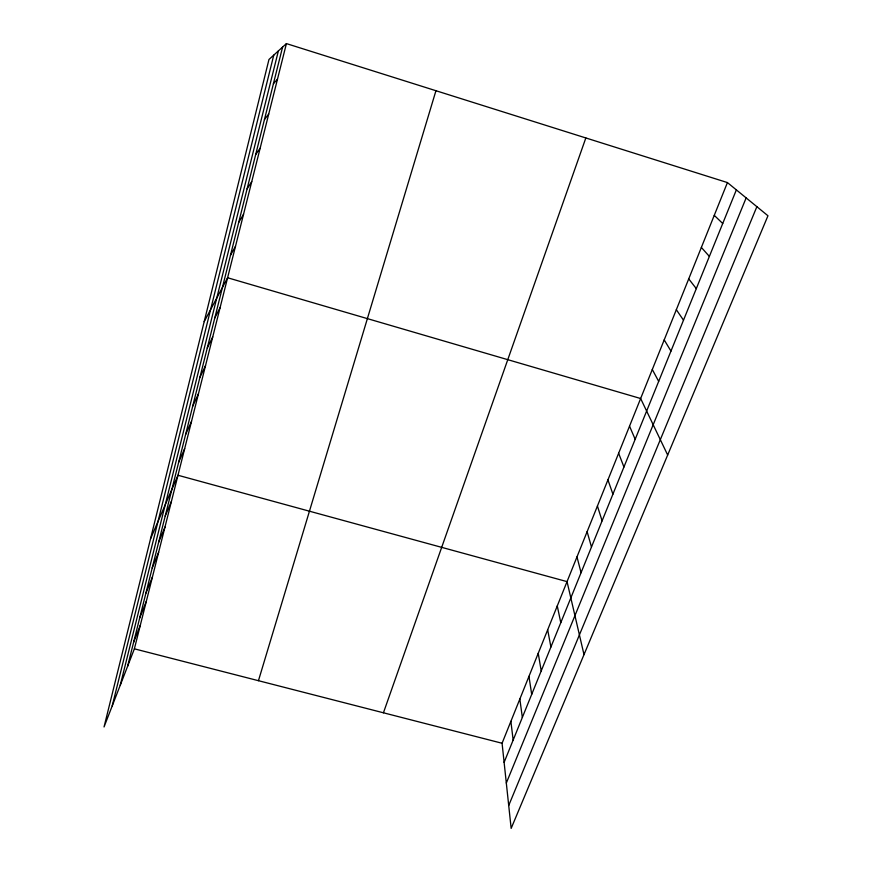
<?xml version="1.0" encoding="UTF-8"?>
<svg xmlns="http://www.w3.org/2000/svg" width="872" height="872" viewBox="0 0 872 872"><rect width="100%" height="100%" fill="white"/><g stroke="black" fill="none" stroke-linecap="round" stroke-linejoin="round"><path stroke-width="1.31" d="M112.226 705.873L273.764 55.121M120.227 685.283L278.386 50.914M127.595 666.306L282.583 47.088M286.419 43.6L268.968 59.492L104.041 726.954L134.386 648.833L286.419 43.6L727.433 182.575L767.96 215.766L511.156 828.4L502.076 743.26L727.433 182.575M258.45 680.694L435.946 90.721M383.429 712.795L585.842 137.95M133.579 642.392L140.283 625.333M139.673 618.052L146.289 601.429M145.875 593.265L152.404 577.09M504.114 762.368L736.36 189.889M152.197 568.01L158.628 552.314M506.316 783.056L746.149 197.9M508.714 805.488L756.874 206.686M158.639 542.297L164.961 527.091M165.19 516.104L171.413 501.411M150.507 538.885L177.986 475.262L567.04 581.624L584 654.632M178.684 462.215L184.679 448.622M185.616 434.496L191.491 421.481M192.69 406.232L198.435 393.828M199.906 377.413L205.52 365.641M207.264 348.026L212.735 336.908M214.763 318.04L220.093 307.62M204.19 321.626L227.592 277.754L640.637 398.515L667.669 455.031M230.47 255.289L235.484 246.362M238.699 222.436L243.528 214.316M247.092 188.875L251.746 181.605M255.681 154.584L260.139 148.196M264.445 119.54L268.707 114.079M273.416 83.712L277.47 79.221M134.386 648.833L502.076 743.26M714.255 215.34L722.725 223.505M701.361 247.441L709.372 256.412M688.717 278.887L696.303 288.632M676.334 309.691L683.495 320.188M664.202 339.895L670.96 351.1M652.3 369.499L658.676 381.38M629.529 426.146L635.176 439.292M618.63 453.266L623.938 467M607.937 479.883L612.918 494.173M597.429 506.022L602.094 520.835M587.118 531.669L591.478 547.006M576.992 556.87L581.057 572.697M557.273 605.931L560.783 622.684M547.671 629.824L550.908 647.002M538.231 653.302L541.218 670.895M528.955 676.367L531.691 694.363M519.843 699.05L522.339 717.427M510.883 721.34L513.15 740.088"/></g></svg>
